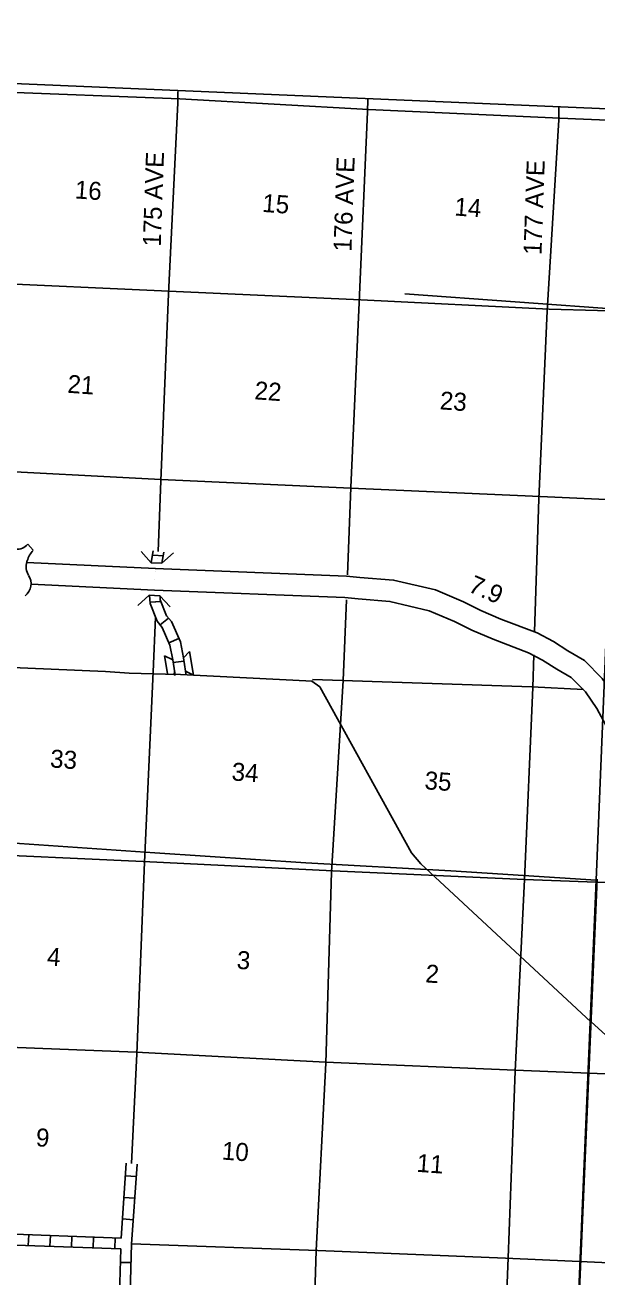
# Model space of a CAD drawing. Extents: x -2721982 to 866285, y 207901 to 16197285.
# Drawn here: x 705134 to 721034, y 16021789 to 16056575 of the extents above; entities that cross this region are included whole.
import ezdxf

# ---------------------------------------------------------------- set-up
doc = ezdxf.new("R2010")
doc.units = 0
for name, color, linetype in [('L1', 7, 'Continuous'), ('L13', 7, 'Continuous'), ('L14', 7, 'Continuous'), ('L18', 7, 'Continuous'), ('L2', 7, 'Continuous'), ('L28', 7, 'Continuous'), ('L3', 7, 'Continuous'), ('L30', 7, 'Continuous'), ('L4', 7, 'Continuous'), ('L60', 7, 'Continuous'), ('L8', 7, 'Continuous')]:
    doc.layers.add(name, color=color, linetype=linetype)

msp = doc.modelspace()

# ---------------------------------------------------------------- linework, layer by layer
at = {"layer": 'L1'}
msp.add_line((715697, 16049107), (727686, 16048244), dxfattribs=at)
at = {"layer": 'L13'}
for points in [[(693680, 16055176), (698843, 16054939), (704142, 16054725), (709442, 16054528), (714684, 16054226), (719998, 16053986), (725271, 16053766), (730524, 16053614), (735788, 16053369), (741093, 16053121), (746305, 16052872), (751409, 16052640)], [(709381, 16054725), (709384, 16054415), (709119, 16049111), (708912, 16043912), (708833, 16041949)], [(714662, 16054504), (714654, 16054161), (714424, 16048863), (714196, 16043724), (714097, 16041296)], [(719977, 16054280), (719969, 16053938), (719646, 16048630), (719413, 16043408), (719300, 16039714)], [(701349, 16049505), (703836, 16049424), (709132, 16049177), (714472, 16048944), (719708, 16048676), (725079, 16048532), (730318, 16048306), (735400, 16048091)], [(702259, 16044257), (703612, 16044226), (708906, 16043946), (714187, 16043708), (719459, 16043471), (724551, 16043241)], [(714072, 16040603), (713977, 16038361)], [(708760, 16040127), (708698, 16038605), (708459, 16033316), (708244, 16027992), (708094, 16024938)], [(719283, 16039076), (719253, 16038172), (719019, 16032834)], [(713977, 16038361), (713653, 16033034), (713497, 16027731), (713231, 16022520), (713064, 16017175), (712866, 16011867), (712644, 16006560), (712445, 16001639)], [(713129, 16038389), (719221, 16038191), (720655, 16038113)], [(700445, 16033708), (703139, 16033573), (708419, 16033336), (713689, 16033074), (719019, 16032834)], [(719021, 16032834), (718762, 16027503), (718565, 16022320), (718353, 16016937), (718174, 16011661), (717941, 16006330), (717685, 16001017)], [(719019, 16032834), (724253, 16032640), (725513, 16032582)], [(697613, 16028455), (708222, 16028035), (713491, 16027757), (718756, 16027537), (722175, 16027398)], [(708098, 16022713), (713273, 16022525), (718489, 16022309), (723845, 16022074), (729076, 16021857), (730328, 16021793)]]:
    msp.add_lwpolyline(points, dxfattribs=at)
at = {"layer": 'L18'}
for p, q in [((708640, 16041636), (708362, 16041949)), ((708640, 16041636), (708941, 16041623)), ((708941, 16041623), (709263, 16041910)), ((708583, 16040732), (708270, 16040445)), ((708583, 16040732), (708884, 16040719)), ((708884, 16040719), (709171, 16040405)), ((709537, 16038988), (709709, 16039168)), ((709821, 16038507), (709709, 16039168)), ((709240, 16038934), (709014, 16039051)), ((709096, 16038559), (709014, 16039051)), ((709298, 16038578), (709240, 16038934)), ((709595, 16038624), (709537, 16038988)), ((709298, 16038578), (709253, 16038523)), ((709595, 16038624), (709821, 16038507))]:
    msp.add_line(p, q, dxfattribs=at)
at = {"layer": 'L2'}
msp.add_lwpolyline([(685427, 16055870), (693731, 16055424), (751726, 16052950)], dxfattribs=at)
at = {"layer": 'L3'}
for p, q in [((705359, 16041983), (705212, 16042153)), ((705183, 16041644), (708758, 16041471)), ((705186, 16041669), (705187, 16041686)), ((705233, 16041281), (705233, 16041281)), ((705304, 16041042), (708732, 16040870)), ((721031, 16037583), (721469, 16036777))]:
    msp.add_line(p, q, dxfattribs=at)
for points in [[(708748, 16041472), (714069, 16041265), (714446, 16041229), (715380, 16041154), (716547, 16040882), (717319, 16040552), (717804, 16040308), (718365, 16040070), (719373, 16039686), (719822, 16039446), (720224, 16039190), (720689, 16038923), (721182, 16038420), (721515, 16037934)], [(708732, 16040870), (714027, 16040665), (714398, 16040630), (715278, 16040558), (716366, 16040300), (717072, 16040004), (717557, 16039759), (718149, 16039514), (719128, 16039136), (719518, 16038929), (719916, 16038676), (720319, 16038445), (720715, 16038048), (721031, 16037583)]]:
    msp.add_lwpolyline(points, dxfattribs=at)
for centre, radius, start, end in [((704914, 16042391), 381, 210.0787, 320.5408), ((705927, 16041461), 766, 137.4762, 162.82), ((705627, 16041524), 462, 162.6335, 211.0692), ((704890, 16041052), 414, 306.2239, 34.1777)]:
    msp.add_arc(centre, radius, start, end, dxfattribs=at)
at = {"layer": 'L4'}
for p, q in [((698065, 16039018), (707376, 16038616)), ((707376, 16038616), (708026, 16038569)), ((708026, 16038569), (709036, 16038539)), ((709036, 16038539), (709454, 16038525)), ((709454, 16038525), (713127, 16038345))]:
    msp.add_line(p, q, dxfattribs=at)
at = {"layer": 'L60'}
for p, q in [((722199, 16061895), (721010, 16032815)), ((721010, 16032815), (719752, 16002994)), ((719760, 16002993), (721037, 16032838)), ((721010, 16032815), (721010, 16032815))]:
    msp.add_line(p, q, dxfattribs=at)
msp.add_lwpolyline([(690619, 16034390), (696398, 16034225), (704715, 16033853), (708746, 16033571), (712944, 16033295), (716970, 16033072), (721010, 16032815)], dxfattribs=at)
at = {"layer": 'L8'}
for p, q in [((708637, 16041637), (708693, 16041970)), ((708690, 16041848), (708989, 16041827)), ((708806, 16041744), (708806, 16041744)), ((708938, 16041623), (708989, 16041926)), ((708774, 16041403), (708774, 16041403)), ((708740, 16041171), (708740, 16041171)), ((708610, 16040500), (708596, 16040731)), ((708611, 16040536), (708905, 16040557)), ((708892, 16040600), (708889, 16040719)), ((708761, 16040525), (708761, 16040525)), ((708892, 16039905), (709123, 16040097)), ((709132, 16039410), (709409, 16039533)), ((709252, 16038866), (709548, 16038903)), ((720870, 16028876), (720863, 16028875)), ((707808, 16022868), (707949, 16024951)), ((708098, 16022705), (708248, 16024924)), ((708224, 16024579), (707924, 16024600)), ((708181, 16023979), (707881, 16024001)), ((708146, 16023379), (707846, 16023401)), ((702666, 16023054), (707808, 16022868)), ((705224, 16022660), (705237, 16022961)), ((705825, 16022642), (705838, 16022943)), ((706426, 16022616), (706439, 16022916)), ((707027, 16022598), (707040, 16022898)), ((707628, 16022580), (707642, 16022880)), ((702661, 16022753), (707795, 16022568)), ((707748, 16020864), (707795, 16022568)), ((708048, 16020859), (708098, 16022713)), ((708085, 16022187), (707785, 16022192))]:
    msp.add_line(p, q, dxfattribs=at)
for points in [[(709537, 16038988), (709452, 16039438), (709208, 16039999), (709069, 16040160), (708892, 16040600)], [(709240, 16038934), (709161, 16039341), (708945, 16039834), (708807, 16040011), (708610, 16040500)], [(709301, 16038503), (709285, 16038621)], [(709606, 16038548), (709595, 16038624)], [(720863, 16028875), (716139, 16033269), (715876, 16033572), (713329, 16038189), (713111, 16038348)], [(721561, 16028147), (721364, 16028494), (721271, 16028513), (720870, 16028876)]]:
    msp.add_lwpolyline(points, dxfattribs=at)

# ---------------------------------------------------------------- texts
at = {"layer": 'L14'}
for s, height, rotation, p in [('16', 500.8, 355.8844, (706506, 16051760)), ('15', 500.8, 355.8844, (711718, 16051385)), ('14', 500.8, 355.8844, (717059, 16051285)), ('21', 500.8, 355.8845, (706302, 16046360)), ('22', 500.8, 355.8845, (711502, 16046178)), ('23', 500.8, 355.8845, (716654, 16045899)), ('33', 500.8, 355.8845, (705820, 16035950)), ('34', 500.8, 355.8845, (710866, 16035587)), ('35', 500.8, 355.8845, (716229, 16035343)), ('4', 501, 355.8842, (705734, 16030449)), ('3', 501, 355.8842, (711008, 16030354)), ('2', 501, 355.8842, (716253, 16029977)), ('9', 501, 355.8842, (705423, 16025425)), ('10', 500.8, 355.8844, (710593, 16025053)), ('11', 500.8, 355.8844, (716009, 16024713))]:
    msp.add_text(s, height=height, rotation=rotation, dxfattribs=at).set_placement(p)
at = {"layer": 'L28'}
msp.add_text('7.9', height=500.8, rotation=336.553, dxfattribs=at).set_placement((717427, 16040846))
at = {"layer": 'L30'}
for s, p in [('175 AVE', (708907, 16050410)), ('176 AVE', (714208, 16050271)), ('177 AVE', (719491, 16050179))]:
    msp.add_text(s, height=500, rotation=88, dxfattribs=at).set_placement(p)

doc.saveas('drawing.dxf')
